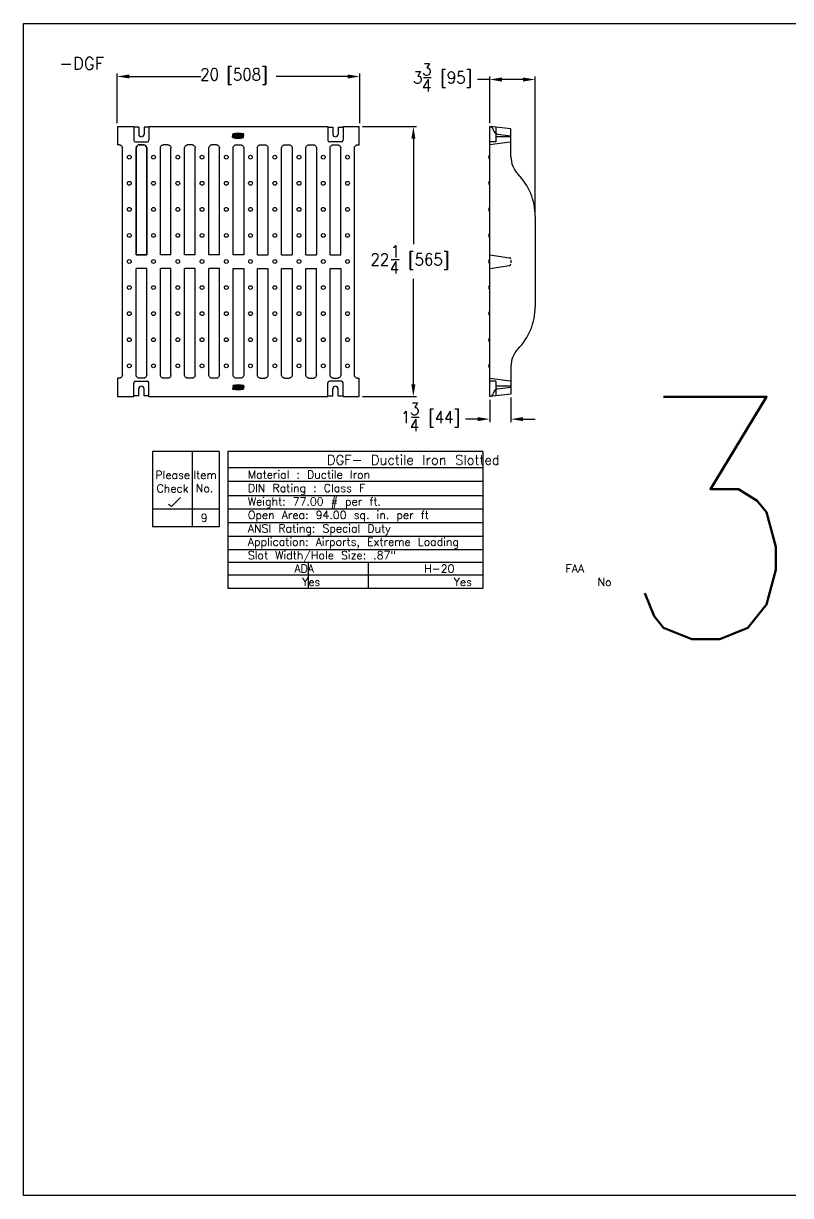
# Model space of a CAD drawing. Extents: x 196 to 587, y -81 to 16.
# Drawn here: x 466.1 to 529.4, y -81 to 15.7 of the extents above; entities that cross this region are included whole.
import ezdxf

# ---------------------------------------------------------------- set-up
doc = ezdxf.new("R2010")
doc.units = 0
doc.header["$LTSCALE"] = 4
doc.header["$MEASUREMENT"] = 0
doc.layers.get('0').update_dxf_attribs({"linetype": 'CONTINUOUS'})
doc.layers.get('DEFPOINTS').update_dxf_attribs({"linetype": 'CONTINUOUS'})
doc.layers.add('DIM', color=2, linetype='CONTINUOUS')
doc.styles.add('FT_FONT', font='ROMANS.SHX', dxfattribs={"width": 0.9})
doc.styles.get("Standard").update_dxf_attribs({"font": 'txt.shx', "height": 1})
doc.dimstyles.get("Standard").update_dxf_attribs({"dimtxt": 0.384208, "dimasz": 0.1875, "dimexe": 0.612, "dimexo": 0.2125, "dimgap": 0.09, "dimtad": 0, "dimtih": 1, "dimtoh": 1, "dimdec": 4, "dimzin": 0, "dimdsep": 46, "dimtxsty": 'FT_FONT', "dimcen": 0.306, "dimadec": 0, "dimazin": 0, "dimtfac": 1, "dimtdec": 4, "dimtofl": 0, "dimtmove": 0, "dimatfit": 3, "dimfxl": 0, "dimtolj": 1, "dimtzin": 0, "dimarcsym": 0})

# ---------------------------------------------------------------- blocks, each defined once
blk = doc.blocks.new('*U92')
at = {"layer": 'DIM', "style": 'FT_FONT', "width": 0.9}
blk.add_text('3', height=20, dxfattribs=at).set_placement((515.036, -35.131))
blk = doc.blocks.new('*U93')
at = {"color": 250}
for s, height, p in [('           DGF- Ductile Iron Slotted', 0.792, (482.692, -20.732)), ('   Material : Ductile Iron', 0.65997, (482.692, -21.876)), ('   DIN Rating : Class F', 0.65997, (482.692, -22.987)), ('   Weight: 77.00 # per ft.', 0.65997, (482.692, -24.098)), ('   Open Area: 94.00 sq. in. per ft', 0.65997, (482.692, -25.21)), ('   ANSI Rating: Special Duty', 0.65997, (482.692, -26.321)), ('   Application: Airports, Extreme Loading', 0.65997, (482.692, -27.421)), ('   Slot Width/Hole Size: .87"', 0.65997, (482.692, -28.532)), ('         ADA              H-20              FAA', 0.65997, (482.692, -29.635)), ('          Yes                 Yes                No', 0.65997, (482.692, -30.735))]:
    blk.add_text(s, height=height, dxfattribs=at).set_placement(p)
blk = doc.blocks.new('*U94')
at = {"color": 250}
for s, p in [('Please', (476.987, -21.912)), ('Check', (477.085, -23.023))]:
    blk.add_text(s, height=0.66, dxfattribs=at).set_placement(p)
blk = doc.blocks.new('*U95')
at = {"color": 250}
for s, p in [('Item', (480.119, -21.912)), ('No.', (480.316, -23.012))]:
    blk.add_text(s, height=0.66, dxfattribs=at).set_placement(p)
blk = doc.blocks.new('*U96')
at = {"color": 250}
blk.add_text('9', height=0.66, dxfattribs=at).set_placement((480.728, -25.454))
blk = doc.blocks.new('*U97')
at = {"color": 250, "style": 'FT_FONT', "width": 0.9}
blk.add_text('20 [508]', height=1, dxfattribs=at).set_placement((480.682, 10.949))
blk = doc.blocks.new('*D24')
at = {"color": 250}
for p, q in [((473.832, 7.422), (473.832, 11.532)), ((474.832, 11.282), (480.72, 11.282)), ((492.832, 11.282), (486.943, 11.282)), ((493.832, 7.422), (493.832, 11.532))]:
    blk.add_line(p, q, dxfattribs=at)
for points in [[(474.832, 11.449), (474.832, 11.116), (473.832, 11.282)], [(492.832, 11.449), (492.832, 11.116), (493.832, 11.282)]]:
    blk.add_solid(points, dxfattribs=at)
at = {"layer": 'DEFPOINTS', "color": 0}
for p in [(493.832, 11.282), (473.832, 7.147), (493.832, 7.147)]:
    blk.add_point(p, dxfattribs=at)
at = {"layer": 'DIM'}
blk.add_blockref('*U97', (0, 0), dxfattribs=at)
blk = doc.blocks.new('*U98')
at = {"layer": 'DIM', "color": 250}
blk.add_line((499.09, 11.199), (499.733, 11.199), dxfattribs=at)
at = {"layer": 'DIM', "color": 250, "style": 'FT_FONT', "width": 0.9}
for s, p in [('3', (498.233, 10.699)), ('3', (498.983, 11.366)), (' [95]', (499.862, 10.699)), ('4', (498.962, 10.032))]:
    blk.add_text(s, height=1, dxfattribs=at).set_placement(p)
blk = doc.blocks.new('*D25')
at = {"layer": 'DEFPOINTS', "color": 0}
for p in [(504.552, 11.032), (504.552, 7.147), (508.302, -0.252)]:
    blk.add_point(p, dxfattribs=at)
at = {"layer": 'DIM', "color": 250}
for p, q in [((504.552, 11.032), (503.552, 11.032)), ((504.552, 7.422), (504.552, 11.282)), ((507.302, 11.032), (505.552, 11.032)), ((508.302, 0.023), (508.302, 11.282))]:
    blk.add_line(p, q, dxfattribs=at)
for points in [[(505.552, 11.199), (505.552, 10.866), (504.552, 11.032)], [(507.302, 11.199), (507.302, 10.866), (508.302, 11.032)]]:
    blk.add_solid(points, dxfattribs=at)
at = {"layer": 'DIM'}
blk.add_blockref('*U98', (0, 0), dxfattribs=at)
blk = doc.blocks.new('*U99')
at = {"layer": 'DIM', "color": 250}
blk.add_line((496.436, -3.811), (497.079, -3.811), dxfattribs=at)
at = {"layer": 'DIM', "color": 250, "style": 'FT_FONT', "width": 0.9}
for s, p in [('1', (496.393, -3.644)), ('22', (494.721, -4.311)), (' [565]', (497.207, -4.311)), ('4', (496.307, -4.978))]:
    blk.add_text(s, height=1, dxfattribs=at).set_placement(p)
blk = doc.blocks.new('*D26')
at = {"layer": 'DEFPOINTS', "color": 0}
for p in [(493.8, 7.147), (493.8, -15.103), (498.257, -15.103)]:
    blk.add_point(p, dxfattribs=at)
at = {"layer": 'DIM', "color": 250}
for p, q in [((494.075, 7.147), (498.507, 7.147)), ((498.257, 6.147), (498.257, -2.554)), ((498.257, -14.103), (498.257, -5.401)), ((494.075, -15.103), (498.507, -15.103))]:
    blk.add_line(p, q, dxfattribs=at)
for points in [[(498.09, 6.147), (498.424, 6.147), (498.257, 7.147)], [(498.09, -14.103), (498.424, -14.103), (498.257, -15.103)]]:
    blk.add_solid(points, dxfattribs=at)
at = {"layer": 'DIM'}
blk.add_blockref('*U99', (0, 0), dxfattribs=at)
blk = doc.blocks.new('*U115')
at = {"layer": 'DIM', "color": 250}
blk.add_line((498.09, -16.808), (498.733, -16.808), dxfattribs=at)
at = {"layer": 'DIM', "color": 250, "style": 'FT_FONT', "width": 0.9}
for s, p in [('1', (497.233, -17.308)), ('3', (497.983, -16.641)), (' [44]', (498.862, -17.308)), ('4', (497.962, -17.974))]:
    blk.add_text(s, height=1, dxfattribs=at).set_placement(p)
blk = doc.blocks.new('*D35')
at = {"layer": 'DEFPOINTS', "color": 0}
for p in [(504.552, -15.103), (506.302, -14.919), (504.552, -16.974)]:
    blk.add_point(p, dxfattribs=at)
at = {"layer": 'DIM', "color": 250}
for p, q in [((504.552, -15.378), (504.552, -17.224)), ((506.302, -15.194), (506.302, -17.224)), ((503.552, -16.974), (502.552, -16.974)), ((507.302, -16.974), (508.302, -16.974))]:
    blk.add_line(p, q, dxfattribs=at)
for points in [[(503.552, -16.808), (503.552, -17.141), (504.552, -16.974)], [(507.302, -16.808), (507.302, -17.141), (506.302, -16.974)]]:
    blk.add_solid(points, dxfattribs=at)
at = {"layer": 'DIM'}
blk.add_blockref('*U115', (0, 0), dxfattribs=at)

msp = doc.modelspace()

# ---------------------------------------------------------------- linework, layer by layer
at = {"color": 250}
for p, q in [((473.86284, 7.1472), (475.20659, 7.1472)), ((473.86284, 7.1472), (473.86284, 5.6472)), ((475.20659, 7.1472), (475.20659, 6.0222)), ((475.61284, 7.09465), (475.20659, 7.09465)), ((475.61284, 7.09465), (475.61284, 6.5222)), ((476.05034, 7.09465), (476.05034, 6.5222)), ((476.45659, 7.09465), (476.05034, 7.09465)), ((476.45659, 7.1472), (491.20659, 7.1472)), ((476.45659, 7.1472), (476.45659, 6.0222)), ((491.20659, 7.1472), (491.20659, 6.0222)), ((491.20659, 7.09465), (491.61284, 7.09465)), ((491.61284, 7.09465), (491.61284, 6.5222)), ((492.05034, 7.09465), (492.45659, 7.09465)), ((492.05034, 7.09465), (492.05034, 6.5222)), ((492.45659, 7.1472), (493.80034, 7.1472)), ((492.45659, 7.1472), (492.45659, 6.0222)), ((493.80034, 5.6472), (493.80034, 7.1472)), ((504.55158, -15.1028), (504.55158, 7.1472)), ((506.30158, 6.96327), (504.55158, 7.1472)), ((505.05158, 7.09465), (505.05158, 5.8972)), ((506.30158, 4.64723), (506.30158, 6.96327)), ((475.33159, 5.8972), (476.33159, 5.8972)), ((483.34929, 6.28092), (483.37836, 6.51347)), ((483.41439, 6.28092), (483.34929, 6.28092)), ((484.25823, 6.25509), (483.34929, 6.25509)), ((484.2873, 6.53931), (483.37836, 6.53931)), ((483.37836, 6.51347), (483.44346, 6.51347)), ((483.41439, 6.28092), (483.42994, 6.40532)), ((483.48926, 6.28092), (483.42994, 6.40532)), ((483.50278, 6.38908), (483.44346, 6.51347)), ((483.55436, 6.28092), (483.48926, 6.28092)), ((483.50278, 6.38908), (483.51833, 6.51347)), ((483.51833, 6.51347), (483.58342, 6.51347)), ((483.55436, 6.28092), (483.58342, 6.51347)), ((483.59262, 6.35064), (483.59388, 6.36068)), ((483.61297, 6.51347), (483.63293, 6.41077)), ((483.61298, 6.51347), (483.67808, 6.51347)), ((483.78898, 6.28092), (483.65416, 6.28092)), ((483.67157, 6.3538), (483.67241, 6.36049)), ((483.67808, 6.51347), (483.69429, 6.43007)), ((483.73113, 6.33889), (483.68474, 6.33889)), ((483.73528, 6.37211), (483.68558, 6.37211)), ((483.74253, 6.43007), (483.69429, 6.43007)), ((483.73113, 6.33889), (483.73528, 6.37211)), ((483.74253, 6.43007), (483.75295, 6.51347)), ((483.75295, 6.51347), (483.81805, 6.51347)), ((483.78898, 6.28092), (483.81805, 6.51347)), ((483.81854, 6.28092), (483.83629, 6.42294)), ((483.88364, 6.28092), (483.81854, 6.28092)), ((483.90093, 6.41929), (483.88364, 6.28092)), ((483.93694, 6.45551), (483.93369, 6.45551)), ((483.93885, 6.51347), (483.96487, 6.51347)), ((483.95851, 6.28092), (483.97597, 6.42065)), ((484.02361, 6.28092), (483.95851, 6.28092)), ((484.02361, 6.28092), (484.04178, 6.42634)), ((484.05316, 6.28092), (484.06041, 6.33889)), ((484.25823, 6.28092), (484.05316, 6.28092)), ((484.06041, 6.33889), (484.18988, 6.45551)), ((484.07499, 6.45551), (484.08223, 6.51347)), ((484.07499, 6.45551), (484.18988, 6.45551)), ((484.08223, 6.51347), (484.2873, 6.51347)), ((484.15058, 6.33889), (484.28005, 6.45551)), ((484.26548, 6.33889), (484.15058, 6.33889)), ((484.25823, 6.28092), (484.26548, 6.33889)), ((484.28006, 6.45551), (484.2873, 6.51347)), ((492.33159, 5.8972), (491.33159, 5.8972)), ((505.05158, 5.8972), (504.55158, 5.8972)), ((506.24889, 5.8556), (504.55158, 5.6472)), ((506.30158, 6.30345), (505.05158, 6.30345)), ((505.19885, 6.5326), (506.30158, 6.3972)), ((474.01697, 5.6472), (473.86284, 5.6472)), ((474.26659, -13.35093), (474.26659, 5.39532)), ((477.39659, -3.4128), (477.39659, 5.39532)), ((478.01697, 5.6472), (477.64622, 5.6472)), ((478.26659, -3.4128), (478.26659, 5.39532)), ((479.39659, -3.4128), (479.39659, 5.39532)), ((480.01697, 5.6472), (479.64622, 5.6472)), ((480.26659, -3.4128), (480.26659, 5.39532)), ((481.39659, -3.4128), (481.39659, 5.39532)), ((482.01697, 5.6472), (481.64622, 5.6472)), ((482.26659, -3.4128), (482.26659, 5.39532)), ((483.39659, -3.4128), (483.39659, 5.39532)), ((483.64622, 5.6472), (484.01697, 5.6472)), ((484.26659, 5.39532), (484.26659, -3.4128)), ((485.39659, -3.4128), (485.39659, 5.39532)), ((485.64622, 5.6472), (486.01697, 5.6472)), ((486.26659, 5.39532), (486.26659, -3.4128)), ((487.39659, -3.4128), (487.39659, 5.39532)), ((487.64622, 5.6472), (488.01697, 5.6472)), ((488.26659, 5.39532), (488.26659, -3.4128)), ((489.39659, -3.4128), (489.39659, 5.39532)), ((489.64622, 5.6472), (490.01697, 5.6472)), ((490.26659, 5.39532), (490.26659, -3.4128)), ((491.39659, -3.4128), (491.39659, 5.39582)), ((491.64631, 5.6472), (492.01687, 5.6472)), ((492.26659, -3.4128), (492.26659, 5.39583)), ((493.39659, -13.35093), (493.39659, 5.39532)), ((493.64622, 5.6472), (493.80034, 5.6472)), ((508.30158, -0.25175), (508.30158, -7.70385)), ((478.26659, -3.4128), (477.39659, -3.4128)), ((480.26659, -3.4128), (479.39659, -3.4128)), ((482.26659, -3.4128), (481.39659, -3.4128)), ((484.26659, -3.4128), (483.39659, -3.4128)), ((485.39659, -3.4128), (486.26659, -3.4128)), ((487.39659, -3.4128), (488.26659, -3.4128)), ((489.39659, -3.4128), (490.26659, -3.4128)), ((491.39659, -3.4128), (492.26659, -3.4128)), ((504.55158, -3.4128), (506.19117, -3.6628)), ((475.39659, -13.35143), (475.39659, -4.5428)), ((476.26659, -4.5428), (475.39659, -4.5428)), ((476.26659, -13.35143), (476.26659, -4.5428)), ((477.39659, -13.35093), (477.39659, -4.5428)), ((478.26659, -4.5428), (477.39659, -4.5428)), ((478.26659, -13.35093), (478.26659, -4.5428)), ((479.39659, -13.35093), (479.39659, -4.5428)), ((480.26659, -4.5428), (479.39659, -4.5428)), ((480.26659, -13.35093), (480.26659, -4.5428)), ((481.39659, -13.35093), (481.39659, -4.5428)), ((482.26659, -4.5428), (481.39659, -4.5428)), ((482.26659, -13.35093), (482.26659, -4.5428)), ((483.39659, -13.35093), (483.39659, -4.5428)), ((483.39659, -4.5428), (484.26659, -4.5428)), ((484.26659, -4.5428), (484.26659, -13.35093)), ((485.39659, -13.35093), (485.39659, -4.5428)), ((485.39659, -4.5428), (486.26659, -4.5428)), ((486.26659, -4.5428), (486.26659, -13.35093)), ((487.39659, -13.35093), (487.39659, -4.5428)), ((487.39659, -4.5428), (488.26659, -4.5428)), ((488.26659, -4.5428), (488.26659, -13.35093)), ((489.39659, -13.35093), (489.39659, -4.5428)), ((489.39659, -4.5428), (490.26659, -4.5428)), ((490.26659, -13.35093), (490.26659, -4.5428)), ((491.39659, -13.35143), (491.39659, -4.5428)), ((491.39659, -4.5428), (492.26659, -4.5428)), ((492.26659, -4.5428), (492.26659, -13.35143)), ((504.55158, -4.5428), (506.19117, -4.2928)), ((506.30158, -3.8778), (506.30158, -4.0778)), ((506.30158, -12.60283), (506.30158, -14.91887)), ((473.86284, -13.6028), (473.86284, -15.1028)), ((474.01697, -13.6028), (473.86284, -13.6028)), ((475.20659, -15.1028), (475.20659, -13.9778)), ((475.33159, -13.8528), (476.33159, -13.8528)), ((475.61284, -15.05025), (475.61284, -14.4778)), ((476.01687, -13.6028), (475.64631, -13.6028)), ((476.05034, -15.05025), (476.05034, -14.4778)), ((476.45659, -15.1028), (476.45659, -13.9778)), ((478.01697, -13.6028), (477.64622, -13.6028)), ((480.01697, -13.6028), (479.64622, -13.6028)), ((482.01697, -13.6028), (481.64622, -13.6028)), ((483.35505, -14.41111), (483.34781, -14.46908)), ((483.55288, -14.46908), (483.34781, -14.46908)), ((483.34781, -14.49491), (484.25675, -14.49491)), ((483.48453, -14.29449), (483.35506, -14.41111)), ((483.37687, -14.23653), (483.36963, -14.29449)), ((483.36963, -14.29449), (483.48453, -14.29449)), ((483.37687, -14.21069), (484.28582, -14.21069)), ((483.37687, -14.23653), (483.58194, -14.23653)), ((483.5747, -14.29449), (483.44522, -14.41111)), ((483.56012, -14.41111), (483.44522, -14.41111)), ((483.56012, -14.41111), (483.55288, -14.46908)), ((483.58194, -14.23653), (483.5747, -14.29449)), ((483.6115, -14.23653), (483.59332, -14.38194)), ((483.6115, -14.23653), (483.6766, -14.23653)), ((484.01697, -13.6028), (483.64622, -13.6028)), ((483.6766, -14.23653), (483.65913, -14.37626)), ((483.69626, -14.46908), (483.67024, -14.46908)), ((483.69817, -14.41111), (483.70142, -14.41111)), ((483.73417, -14.37489), (483.75147, -14.23653)), ((483.75147, -14.23653), (483.81657, -14.23653)), ((483.81657, -14.23653), (483.79882, -14.37854)), ((483.84613, -14.23653), (483.81706, -14.46908)), ((483.88216, -14.46908), (483.81706, -14.46908)), ((483.84613, -14.23653), (483.98095, -14.23653)), ((483.89258, -14.38567), (483.88216, -14.46908)), ((483.89258, -14.38567), (483.94082, -14.38567)), ((483.90398, -14.29449), (483.89983, -14.32771)), ((483.89983, -14.32771), (483.94953, -14.32771)), ((483.90398, -14.29449), (483.95037, -14.29449)), ((483.95703, -14.46908), (483.94082, -14.38567)), ((484.02213, -14.46908), (483.95703, -14.46908)), ((483.96354, -14.3094), (483.9627, -14.31609)), ((484.02214, -14.46908), (484.00218, -14.36637)), ((484.04248, -14.30625), (484.04123, -14.31628)), ((484.08075, -14.23653), (484.05168, -14.46908)), ((484.11678, -14.46908), (484.05168, -14.46908)), ((484.08075, -14.23653), (484.14585, -14.23653)), ((484.13233, -14.34468), (484.11678, -14.46908)), ((484.13233, -14.34468), (484.19165, -14.46908)), ((484.14585, -14.23653), (484.20517, -14.36092)), ((484.25675, -14.46908), (484.19165, -14.46908)), ((484.22072, -14.23653), (484.20517, -14.36092)), ((484.22072, -14.23653), (484.28582, -14.23653)), ((484.28582, -14.23653), (484.25675, -14.46908)), ((485.64622, -13.6028), (486.01697, -13.6028)), ((487.64622, -13.6028), (488.01697, -13.6028)), ((489.64622, -13.6028), (490.01697, -13.6028)), ((491.20659, -15.1028), (491.20659, -13.9778)), ((492.33159, -13.8528), (491.33159, -13.8528)), ((491.61284, -15.05025), (491.61284, -14.4778)), ((491.64631, -13.6028), (492.01687, -13.6028)), ((492.05034, -15.05025), (492.05034, -14.4778)), ((492.45659, -15.1028), (492.45659, -13.9778)), ((493.64622, -13.6028), (493.80034, -13.6028)), ((493.80034, -15.1028), (493.80034, -13.6028)), ((504.55158, -13.6028), (506.24889, -13.8112)), ((505.05158, -13.8528), (504.55158, -13.8528)), ((505.05158, -13.8528), (505.05158, -15.05025)), ((506.30158, -14.25905), (505.05158, -14.25905)), ((505.19885, -14.4882), (506.30158, -14.3528)), ((473.86284, -15.1028), (475.20659, -15.1028)), ((475.61284, -15.05025), (475.20659, -15.05025)), ((476.45659, -15.05025), (476.05034, -15.05025)), ((476.45659, -15.1028), (491.20659, -15.1028)), ((491.20659, -15.05025), (491.61284, -15.05025)), ((492.05034, -15.05025), (492.45659, -15.05025)), ((492.45659, -15.1028), (493.80034, -15.1028)), ((506.30158, -14.91887), (504.55158, -15.1028)), ((476.75198, -19.64672), (476.75198, -25.85801)), ((482.25671, -19.64672), (476.75198, -19.64672)), ((480.0079, -19.64672), (480.0079, -25.85801)), ((482.25671, -19.64672), (482.25671, -25.85801)), ((503.98475, -19.64672), (482.97121, -19.64672)), ((482.97121, -19.64672), (482.97121, -30.95791)), ((503.98475, -19.64672), (503.98475, -30.95791)), ((503.98475, -21.00044), (482.97121, -21.00044)), ((503.98475, -22.1151), (482.97121, -22.1151)), ((478.32141, -24.17343), (478.05465, -24.01942)), ((478.32141, -24.17343), (479.06653, -23.4283)), ((503.98475, -23.29731), (482.97121, -23.29731)), ((482.25671, -24.41007), (476.75198, -24.41007)), ((503.98475, -24.41007), (482.97121, -24.41007)), ((482.25671, -25.85801), (476.75198, -25.85801)), ((503.98475, -25.53963), (482.97121, -25.53963)), ((503.98475, -26.65076), (482.97121, -26.65076)), ((503.98475, -27.74315), (482.97121, -27.74315)), ((503.98475, -28.81278), (482.97121, -28.81278)), ((489.59224, -28.81278), (489.59224, -30.95791)), ((494.53173, -28.81278), (494.53173, -30.95791)), ((503.98475, -29.84308), (482.97121, -29.84308)), ((503.98475, -30.95791), (482.97121, -30.95791))]:
    msp.add_line(p, q, dxfattribs=at)
for points in [[(474.01697, 5.6472), (474.09364, 5.63506), (474.16392, 5.59902), (474.21851, 5.54406), (474.2544, 5.47317), (474.26659, 5.39532)], [(475.64631, 5.6472), (475.56955, 5.63505), (475.49926, 5.59906), (475.44466, 5.54419), (475.40878, 5.47345), (475.39659, 5.39582)], [(476.01687, 5.6472), (476.09363, 5.63505), (476.16392, 5.59906), (476.21852, 5.54419), (476.25441, 5.47345), (476.26659, 5.39582)], [(477.39659, 5.39532), (477.40879, 5.47317), (477.44468, 5.54406), (477.49927, 5.59902), (477.56954, 5.63506), (477.64622, 5.6472)], [(478.01697, 5.6472), (478.09364, 5.63506), (478.16392, 5.59902), (478.21851, 5.54406), (478.2544, 5.47317), (478.26659, 5.39532)], [(479.39659, 5.39532), (479.40879, 5.47317), (479.44468, 5.54406), (479.49927, 5.59902), (479.56954, 5.63506), (479.64622, 5.6472)], [(480.01697, 5.6472), (480.09364, 5.63506), (480.16392, 5.59902), (480.21851, 5.54406), (480.2544, 5.47317), (480.26659, 5.39532)], [(481.39659, 5.39532), (481.40879, 5.47317), (481.44468, 5.54406), (481.49927, 5.59902), (481.56954, 5.63506), (481.64622, 5.6472)], [(482.01697, 5.6472), (482.09364, 5.63506), (482.16392, 5.59902), (482.21851, 5.54406), (482.2544, 5.47317), (482.26659, 5.39532)], [(483.39659, 5.39532), (483.40879, 5.47317), (483.44468, 5.54406), (483.49927, 5.59902), (483.56954, 5.63506), (483.64622, 5.6472)], [(484.01697, 5.6472), (484.09364, 5.63506), (484.16392, 5.59902), (484.21851, 5.54406), (484.2544, 5.47317), (484.26659, 5.39532)], [(485.39659, 5.39532), (485.40879, 5.47317), (485.44468, 5.54406), (485.49927, 5.59902), (485.56954, 5.63506), (485.64622, 5.6472)], [(486.01697, 5.6472), (486.09364, 5.63506), (486.16392, 5.59902), (486.21851, 5.54406), (486.2544, 5.47317), (486.26659, 5.39532)], [(487.39659, 5.39532), (487.40879, 5.47317), (487.44468, 5.54406), (487.49927, 5.59902), (487.56954, 5.63506), (487.64622, 5.6472)], [(488.01697, 5.6472), (488.09364, 5.63506), (488.16392, 5.59902), (488.21851, 5.54406), (488.2544, 5.47317), (488.26659, 5.39532)], [(489.39659, 5.39532), (489.40879, 5.47317), (489.44468, 5.54406), (489.49927, 5.59902), (489.56954, 5.63506), (489.64622, 5.6472)], [(490.01697, 5.6472), (490.09364, 5.63506), (490.16392, 5.59902), (490.21851, 5.54406), (490.2544, 5.47317), (490.26659, 5.39532)], [(491.39659, 5.39582), (491.40878, 5.47345), (491.44466, 5.54419), (491.49926, 5.59906), (491.56955, 5.63505), (491.64631, 5.6472)], [(492.01687, 5.6472), (492.09363, 5.63505), (492.16392, 5.59906), (492.21852, 5.54419), (492.25441, 5.47345), (492.26659, 5.39583)], [(493.39659, 5.39532), (493.40879, 5.47317), (493.44468, 5.54406), (493.49927, 5.59902), (493.56954, 5.63506), (493.64622, 5.6472)], [(474.26659, -13.35093), (474.2544, -13.42877), (474.21851, -13.49966), (474.16392, -13.55462), (474.09364, -13.59066), (474.01697, -13.6028)], [(475.64631, -13.6028), (475.56955, -13.59065), (475.49926, -13.55466), (475.44466, -13.49979), (475.40878, -13.42905), (475.39659, -13.35143)], [(476.26659, -13.35143), (476.25441, -13.42905), (476.21852, -13.49979), (476.16392, -13.55466), (476.09363, -13.59065), (476.01687, -13.6028)], [(477.64622, -13.6028), (477.56954, -13.59066), (477.49927, -13.55462), (477.44468, -13.49966), (477.40879, -13.42878), (477.39659, -13.35093)], [(478.26659, -13.35093), (478.2544, -13.42877), (478.21851, -13.49966), (478.16392, -13.55462), (478.09364, -13.59066), (478.01697, -13.6028)], [(479.64622, -13.6028), (479.56954, -13.59066), (479.49927, -13.55462), (479.44468, -13.49966), (479.40879, -13.42878), (479.39659, -13.35093)], [(480.26659, -13.35093), (480.2544, -13.42877), (480.21851, -13.49966), (480.16392, -13.55462), (480.09364, -13.59066), (480.01697, -13.6028)], [(481.64622, -13.6028), (481.56954, -13.59066), (481.49927, -13.55462), (481.44468, -13.49966), (481.40879, -13.42878), (481.39659, -13.35093)], [(482.26659, -13.35093), (482.2544, -13.42877), (482.21851, -13.49966), (482.16392, -13.55462), (482.09364, -13.59066), (482.01697, -13.6028)], [(483.64622, -13.6028), (483.56954, -13.59066), (483.49927, -13.55462), (483.44468, -13.49966), (483.40879, -13.42878), (483.39659, -13.35093)], [(484.26659, -13.35093), (484.2544, -13.42878), (484.21851, -13.49966), (484.16392, -13.55462), (484.09364, -13.59066), (484.01697, -13.6028)], [(485.64622, -13.6028), (485.56954, -13.59066), (485.49927, -13.55462), (485.44468, -13.49966), (485.40879, -13.42877), (485.39659, -13.35093)], [(486.26659, -13.35093), (486.2544, -13.42878), (486.21851, -13.49966), (486.16392, -13.55462), (486.09364, -13.59066), (486.01697, -13.6028)], [(487.64622, -13.6028), (487.56954, -13.59066), (487.49927, -13.55462), (487.44468, -13.49966), (487.40879, -13.42877), (487.39659, -13.35093)], [(488.26659, -13.35093), (488.2544, -13.42878), (488.21851, -13.49966), (488.16392, -13.55462), (488.09364, -13.59066), (488.01697, -13.6028)], [(489.64622, -13.6028), (489.56954, -13.59066), (489.49927, -13.55462), (489.44468, -13.49966), (489.40879, -13.42877), (489.39659, -13.35093)], [(490.26659, -13.35093), (490.2544, -13.42878), (490.21851, -13.49966), (490.16392, -13.55462), (490.09364, -13.59066), (490.01697, -13.6028)], [(491.64631, -13.6028), (491.56955, -13.59065), (491.49926, -13.55466), (491.44466, -13.49979), (491.40878, -13.42905), (491.39659, -13.35143)], [(492.26659, -13.35143), (492.25441, -13.42905), (492.21852, -13.49979), (492.16392, -13.55466), (492.09363, -13.59065), (492.01687, -13.6028)], [(493.64622, -13.6028), (493.56954, -13.59066), (493.49927, -13.55462), (493.44468, -13.49966), (493.40879, -13.42877), (493.39659, -13.35093)], [(473.87596, -14.96088), (473.8723, -15.02976), (473.86782, -15.07818), (473.86284, -15.1028)]]:
    msp.add_lwpolyline(points, dxfattribs=at)
at = {"color": 250, "flags": 128}
msp.add_lwpolyline([(476.01687, 5.6472), (475.64631, 5.6472, 0.41614622), (475.39659, 5.39583), (475.39659, -3.4128), (476.26659, -3.4128), (476.26659, 5.39582, 0.41228375), (476.01687, 5.6472, 1.00661512)], format="xyb", dxfattribs=at)
for points in [[(475.39659, -3.4128), (475.39659, 5.39583)], [(476.01687, 5.6472), (475.64631, 5.6472)], [(476.26659, -3.4128), (476.26659, 5.39582)], [(476.26659, -3.4128), (475.39659, -3.4128)]]:
    msp.add_lwpolyline(points, close=True, dxfattribs=at)
at = {"color": 250}
for centre in [(474.83159, 4.62314), (476.83159, 4.62314), (478.83159, 4.62314), (480.83159, 4.62314), (482.83159, 4.62314), (484.83159, 4.62314), (486.83159, 4.62314), (488.83159, 4.62314), (490.83159, 4.62314), (492.83159, 4.62314), (474.83159, 2.47314), (476.83159, 2.47314), (478.83159, 2.47314), (480.83159, 2.47314), (482.83159, 2.47314), (484.83159, 2.47314), (486.83159, 2.47314), (488.83159, 2.47314), (490.83159, 2.47314), (492.83159, 2.47314), (474.83159, 0.32314), (476.83159, 0.32314), (478.83159, 0.32314), (480.83159, 0.32314), (482.83159, 0.32314), (484.83159, 0.32314), (486.83159, 0.32314), (488.83159, 0.32314), (490.83159, 0.32314), (492.83159, 0.32314), (474.83159, -1.82686), (476.83159, -1.82686), (478.83159, -1.82686), (480.83159, -1.82686), (482.83159, -1.82686), (484.83159, -1.82686), (486.83159, -1.82686), (488.83159, -1.82686), (490.83159, -1.82686), (492.83159, -1.82686), (474.83159, -3.97686), (476.83159, -3.97686), (478.83159, -3.97686), (480.83159, -3.97686), (482.83159, -3.97686), (484.83159, -3.97686), (486.83159, -3.97686), (488.83159, -3.97686), (490.83159, -3.97686), (492.83159, -3.97686), (474.83159, -6.12686), (476.83159, -6.12686), (478.83159, -6.12686), (480.83159, -6.12686), (482.83159, -6.12686), (484.83159, -6.12686), (486.83159, -6.12686), (488.83159, -6.12686), (490.83159, -6.12686), (492.83159, -6.12686), (474.83159, -8.27686), (476.83159, -8.27686), (478.83159, -8.27686), (480.83159, -8.27686), (482.83159, -8.27686), (484.83159, -8.27686), (486.83159, -8.27686), (488.83159, -8.27686), (490.83159, -8.27686), (492.83159, -8.27686), (474.83159, -10.42686), (476.83159, -10.42686), (478.83159, -10.42686), (480.83159, -10.42686), (482.83159, -10.42686), (484.83159, -10.42686), (486.83159, -10.42686), (488.83159, -10.42686), (490.83159, -10.42686), (492.83159, -10.42686), (474.83159, -12.57686), (476.83159, -12.57686), (478.83159, -12.57686), (480.83159, -12.57686), (482.83159, -12.57686), (484.83159, -12.57686), (486.83159, -12.57686), (488.83159, -12.57686), (490.83159, -12.57686), (492.83159, -12.57686)]:
    msp.add_circle(centre, 0.15625, dxfattribs=at)
for centre, radius, start, end in [((504.50587, 6.77499), 0.375, 9.9666876, 83), ((505.24456, 6.9048), 0.375, 189.9666876, 263), ((475.33159, 6.0222), 0.125, 180, 270), ((475.83159, 6.5222), 0.21875, 180, 0), ((476.33159, 6.0222), 0.125, 270, 0), ((483.80376, 7.82152), 1.63103, 253.8208071, 286.1791929), ((483.83283, 4.97288), 1.63103, 73.8208071, 106.1791929), ((483.65416, 6.34294), 0.06201, 172.8617492, 270), ((483.65541, 6.35297), 0.06201, 111.2543169, 172.8617492), ((483.68474, 6.35216), 0.01327, 172.8749837, 270), ((483.68558, 6.35884), 0.01327, 90, 172.8749837), ((483.93885, 6.41012), 0.10336, 90, 172.8749837), ((483.94196, 6.41416), 0.04134, 90, 172.8749837), ((483.94521, 6.4245), 0.03101, 352.8749837, 90), ((483.96487, 6.43596), 0.07752, 352.8749837, 90), ((491.33159, 6.0222), 0.125, 180, 270), ((491.83159, 6.5222), 0.21875, 180, 0), ((492.33159, 6.0222), 0.125, 270, 0), ((506.24158, 5.91516), 0.06, 277, 0), ((504.61974, 4.6222), 0.15625, 115.8666781, 244.1333219), ((508.30158, 4.64723), 2, 180, 224.4153086), ((503.30158, -0.25175), 5, 0, 44.4153086), ((504.61974, 2.4722), 0.15625, 115.8666781, 244.1333219), ((504.61974, 0.3222), 0.15625, 115.8666781, 244.1333219), ((504.61974, -1.8278), 0.15625, 115.8666781, 244.1333219), ((504.61974, -3.9778), 0.15625, 115.8666781, 244.1333219), ((506.17158, -3.79132), 0.13, 0, 81.3305069), ((506.17158, -4.16429), 0.13, 278.6694931, 0), ((504.61974, -6.1278), 0.15625, 115.8666781, 244.1333219), ((503.30158, -7.70385), 5, 315.5846914, 0), ((504.61974, -8.2778), 0.15625, 115.8666781, 244.1333219), ((504.61974, -10.4278), 0.15625, 115.8666781, 244.1333219), ((508.30158, -12.60283), 2, 135.5846914, 180), ((504.61974, -12.5778), 0.15625, 115.8666781, 244.1333219), ((475.33159, -13.9778), 0.125, 90, 180), ((475.83159, -14.4778), 0.21875, 0, 180), ((476.33159, -13.9778), 0.125, 0, 90), ((483.80228, -12.92848), 1.63103, 253.8208071, 286.1791929), ((483.83135, -15.77712), 1.63103, 73.8208071, 106.1791929), ((483.67024, -14.39156), 0.07752, 172.8749837, 270), ((483.6899, -14.3801), 0.03101, 172.8749837, 270), ((483.69315, -14.36977), 0.04134, 270, 352.8749837), ((483.69626, -14.36572), 0.10336, 270, 352.8749837), ((483.94953, -14.31444), 0.01327, 270, 352.8749837), ((483.95037, -14.30776), 0.01327, 352.8749837, 90), ((483.98095, -14.29854), 0.06201, 352.8617492, 90), ((483.9797, -14.30857), 0.06201, 291.2543169, 352.8617492), ((491.33159, -13.9778), 0.125, 90, 180), ((491.83159, -14.4778), 0.21875, 0, 180), ((492.33159, -13.9778), 0.125, 0, 90), ((505.24456, -14.8604), 0.375, 97, 170.0333124), ((506.24158, -13.87076), 0.06, 0, 83), ((504.50587, -14.7306), 0.375, 277, 350.0333124)]:
    msp.add_arc(centre, radius, start, end, dxfattribs=at)
at = {"layer": 'DIM'}
msp.add_lwpolyline([(466.10581, 15.65648), (586.31308, 15.65648), (586.31308, -81.0086), (466.10581, -81.0086)], close=True, dxfattribs=at)

# ---------------------------------------------------------------- block references
for name in ['*U92', '*U93', '*U94', '*U95', '*U96']:
    msp.add_blockref(name, (0, 0), dxfattribs=at)

# ---------------------------------------------------------------- texts
at = {"color": 250}
msp.add_text('-DGF', height=1, dxfattribs=at).set_placement((469.07285, 11.86366))

# ---------------------------------------------------------------- dimensions: what is measured, and where the dimension line sits
dim = msp.add_linear_dim(base=(493.83159, 11.28249), p1=(473.83159, 7.1472), p2=(493.83159, 7.1472), dimstyle='Standard', dxfattribs=at)
dim.commit()
dim.dimension.update_dxf_attribs({"geometry": '*D24', "text_midpoint": (483.83159, 11.28249)})
at = {"layer": 'DIM'}
for base, p1, p2, picture, middle in [((504.55158, 11.03241), (508.30158, -0.25175), (504.55158, 7.1472), '*D25', (500.91158, 11.03241)), ((504.55158, -16.97449), (506.30158, -14.91887), (504.55158, -15.1028), '*D35', (499.97586, -16.97449))]:
    dim = msp.add_linear_dim(base=base, p1=p1, p2=p2, dimstyle='Standard', dxfattribs=at)
    dim.commit()
    dim.dimension.update_dxf_attribs({"geometry": picture, "text_midpoint": middle})
dim = msp.add_linear_dim(base=(498.25711, -15.1028), p1=(493.80034, 7.1472), p2=(493.80034, -15.1028), angle=90, dimstyle='Standard', dxfattribs=at)
dim.commit()
dim.dimension.update_dxf_attribs({"geometry": '*D26', "text_midpoint": (498.25711, -3.9778)})

doc.saveas('drawing.dxf')
